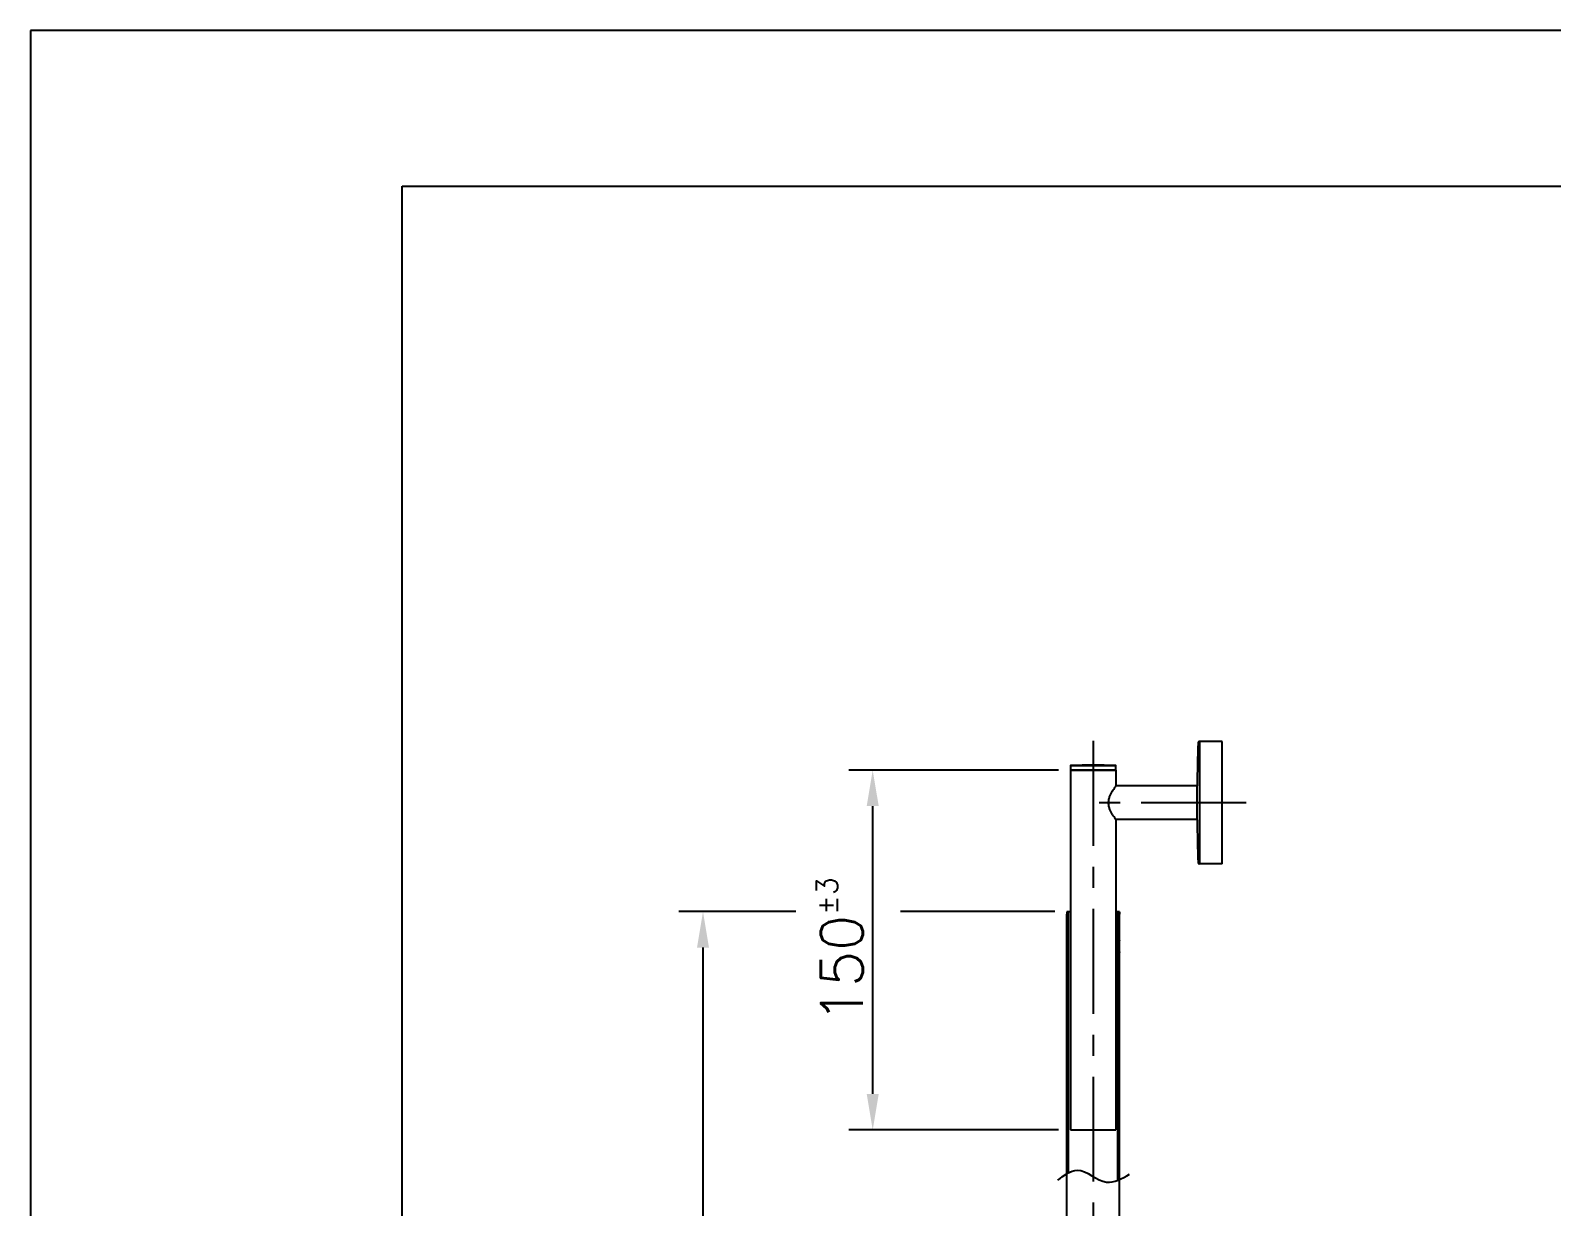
# Model space of a CAD drawing. Extents: x -4509 to -4089, y -1506 to -1209.
# Drawn here: x -4509 to -4382.2, y -1306.8 to -1208.8 of the extents above; entities that cross this region are included whole.
import ezdxf

# ---------------------------------------------------------------- set-up
doc = ezdxf.new("R2010")
doc.units = 0
doc.header["$LTSCALE"] = 7
doc.linetypes.add('CENTER', pattern=[2, 1.25, -0.25, 0.25, -0.25])
doc.layers.get('0').update_dxf_attribs({"color": 2, "linetype": 'CONTINUOUS'})
doc.layers.get('Defpoints').update_dxf_attribs({"linetype": 'CONTINUOUS'})
for name, color, linetype in [('0811-2_9_1_1DXF_CONTINUOUS_LINE', 7, 'CONTINUOUS'), ('0811-4_10_1_DXF_CONTINUOUS_LINE', 7, 'CONTINUOUS'), ('0811-6_35_1_DXF_CONTINUOUS_LINE', 7, 'CONTINUOUS'), ('0811-8_7_1_1DXF_CONTINUOUS_LINE', 7, 'CONTINUOUS'), ('0811-9_9_1_1DXF_CONTINUOUS_LINE', 7, 'CONTINUOUS'), ('0828-1_3_1_1DXF_CONTINUOUS_LINE', 7, 'CONTINUOUS'), ('CL', 1, 'CENTER'), ('DWG', 7, 'CONTINUOUS')]:
    doc.layers.add(name, color=color, linetype=linetype)
doc.styles.add('DD', font='romans', dxfattribs={"bigfont": 'GHS.shx'})
doc.dimstyles.new('CWC', dxfattribs={"dimscale": 0, "dimtxt": 3.5, "dimasz": 3, "dimexe": 2, "dimexo": 1, "dimgap": 1, "dimtad": 1, "dimdec": 4, "dimdsep": 46, "dimtxsty": 'DD', "dimcen": 3, "dimclrd": 2, "dimclre": 2, "dimclrt": 2, "dimadec": 3, "dimazin": 2, "dimtfac": 1, "dimtdec": 4, "dimtmove": 0, "dimatfit": 3, "dimfxl": 1, "dimtvp": 1, "dimtolj": 1, "dimtzin": 0, "dimlwd": -1, "dimlwe": -1, "dimarcsym": 0})
pattern_1 = [(45, (-741.7637, 858.425), (-0.6735192, 0.6735192), [])]

# ---------------------------------------------------------------- blocks, each defined once
blk = doc.blocks.new('BORDER')
for p, q in [((1, 1), (0, 1)), ((0, 1), (0, 0))]:
    blk.add_line(p, q)
blk = doc.blocks.new('*D11')
at = {"layer": 'Defpoints', "color": 0, "transparency": 16777216}
for p in [(-5077.68, -2379.25), (-5061.2, -2379.25), (-5061.2, -2409.25)]:
    blk.add_point(p, dxfattribs=at)
at = {"layer": 'DWG', "color": 2, "transparency": 16777216}
for p, q in [((-5062.2, -2379.25), (-5079.68, -2379.25)), ((-5077.68, -2406.25), (-5077.68, -2382.25)), ((-5062.2, -2409.25), (-5079.68, -2409.25))]:
    blk.add_line(p, q, dxfattribs=at)
for points in [[(-5078.18, -2382.25), (-5077.18, -2382.25), (-5077.68, -2379.25)], [(-5078.18, -2406.25), (-5077.18, -2406.25), (-5077.68, -2409.25)]]:
    blk.add_solid(points, dxfattribs=at)
at = {"layer": 'DWG', "color": 2, "transparency": 16777216, "insert": (-5080.43, -2394.25), "char_height": 3.5, "attachment_point": 5, "rotation": 90, "style": 'DD'}
blk.add_mtext('\\A1;150{\\H0.5x;\\S%%P3^ ;}', dxfattribs=at)
blk = doc.blocks.new('*D8')
at = {"layer": 'Defpoints', "color": 0, "transparency": 16777216}
for p in [(-5061.5, -2391.05), (-5091.83, -2505.25), (-5061.5, -2505.25)]:
    blk.add_point(p, dxfattribs=at)
at = {"layer": 'DWG', "color": 2, "transparency": 16777216}
for p, q in [((-5084.09, -2391.05), (-5093.83, -2391.05)), ((-5062.5, -2391.05), (-5075.36, -2391.05)), ((-5091.83, -2394.05), (-5091.83, -2502.25)), ((-5062.5, -2505.25), (-5093.83, -2505.25))]:
    blk.add_line(p, q, dxfattribs=at)
for points in [[(-5092.33, -2394.05), (-5091.33, -2394.05), (-5091.83, -2391.05)], [(-5092.33, -2502.25), (-5091.33, -2502.25), (-5091.83, -2505.25)]]:
    blk.add_solid(points, dxfattribs=at)
at = {"layer": 'DWG', "color": 2, "transparency": 16777216, "insert": (-5094.58, -2448.15), "char_height": 3.5, "attachment_point": 5, "rotation": 90, "style": 'DD'}
blk.add_mtext('\\A1;570{\\H0.5x;\\S%%P5^ ;}', dxfattribs=at)

msp = doc.modelspace()

# ---------------------------------------------------------------- hatches: boundary and pattern name
at = {"layer": 'DWG', "transparency": 33554687}
h = msp.add_hatch(dxfattribs=at)
h.set_pattern_fill('ANSI31', color=2, scale=0.3)
h.set_pattern_definition(pattern_1)
h.paths.add_polyline_path([(-4422.4866, -1282.2348), (-4422.6366, -1282.2348), (-4422.6366, -1282.4348), (-4422.6366, -1294.64032), (-4422.4866, -1294.64032)])
h = msp.add_hatch(dxfattribs=at)
h.set_pattern_fill('ANSI31', color=2, scale=0.3)
h.set_pattern_definition(pattern_1)
edge = h.paths.add_edge_path()
edge.add_spline(control_points=[(-4418.2366, -1285.6748), (-4418.2368, -1285.67398), (-4418.23987, -1285.66114), (-4418.24274, -1285.64824), (-4418.24539, -1285.63617)], knot_values=[0, 0, 0, 0, 0.064107827, 1, 1, 1, 1], degree=3, periodic=0)
edge.add_arc((-4415.33033, -1284.99639), 2.98444, 192.2368626, 192.5608339, ccw=False)
edge.add_arc((-4415.76728, -1285.09095), 2.53738, 191.8505547, 192.241476, ccw=False)
edge.add_arc((-4415.93891, -1285.12674), 2.36206, 191.2574564, 191.8558582, ccw=False)
edge.add_spline(control_points=[(-4418.25552, -1285.58785), (-4418.28726, -1285.42838), (-4418.31554, -1285.11984), (-4418.27616, -1284.81346), (-4418.24522, -1284.67264)], knot_values=[0, 0, 0, 0, 0.530036393, 1, 1, 1, 1], degree=3, periodic=0)
edge.add_arc((-4415.39722, -1285.29827), 2.9159, 167.2953089, 167.6104758, ccw=False)
edge.add_arc((-4416.1297, -1285.13255), 2.16491, 167.034846, 167.310315, ccw=False)
edge.add_line((-4418.23942, -1284.64683), (-4418.2366, -1284.6348))
edge.add_line((-4418.2366, -1284.6348), (-4418.2366, -1282.4348))
edge.add_line((-4418.2366, -1282.4348), (-4418.2366, -1282.2348))
edge.add_line((-4418.2366, -1282.2348), (-4418.3866, -1282.2348))
edge.add_line((-4418.3866, -1282.2348), (-4418.3866, -1288.19345))
edge.add_line((-4418.3866, -1288.19345), (-4418.2366, -1288.19345))
edge.add_line((-4418.2366, -1288.19345), (-4418.2366, -1285.6748))
h = msp.add_hatch(dxfattribs=at)
h.set_pattern_fill('ANSI31', color=2, scale=0.3)
h.set_pattern_definition(pattern_1)
h.paths.add_polyline_path([(-4418.2366, -1288.19345), (-4418.3866, -1288.19345), (-4418.3866, -1294.64032), (-4418.2366, -1294.64032)])
h = msp.add_hatch(dxfattribs=at)
h.set_pattern_fill('ANSI31', color=2, scale=0.3)
h.set_pattern_definition(pattern_1)
edge = h.paths.add_edge_path()
edge.add_line((-4422.4866, -1294.64032), (-4422.6366, -1294.64032))
edge.add_line((-4422.6366, -1294.64032), (-4422.6366, -1304.08312))
edge.add_spline(control_points=[(-4422.6366, -1304.08312), (-4422.58665, -1304.05262), (-4422.53666, -1304.02381), (-4422.4866, -1303.99704)], knot_values=[0.851039081, 0.851039081, 0.851039081, 0.851039081, 1.020258478, 1.020258478, 1.020258478, 1.020258478], degree=3, periodic=0)
edge.add_line((-4422.4866, -1303.99704), (-4422.4866, -1294.64032))
h = msp.add_hatch(dxfattribs=at)
h.set_pattern_fill('ANSI31', color=2, scale=0.3)
h.set_pattern_definition(pattern_1)
edge = h.paths.add_edge_path()
edge.add_line((-4418.2366, -1294.64032), (-4418.3866, -1294.64032))
edge.add_line((-4418.3866, -1294.64032), (-4418.3866, -1304.63983))
edge.add_spline(control_points=[(-4418.3866, -1304.63983), (-4418.33661, -1304.62011), (-4418.28661, -1304.59895), (-4418.2366, -1304.57659)], knot_values=[5.457975516, 5.457975516, 5.457975516, 5.457975516, 5.616455098, 5.616455098, 5.616455098, 5.616455098], degree=3, periodic=0)
edge.add_line((-4418.2366, -1304.57659), (-4418.2366, -1294.64032))

# ---------------------------------------------------------------- linework, layer by layer
at = {"color": 4}
for p, q in [((-4478.03764, -1221.75152), (-4100.03764, -1221.75152)), ((-4478.03764, -1495.75152), (-4478.03764, -1221.75152))]:
    msp.add_line(p, q, dxfattribs=at)
at = {"layer": '0811-2_9_1_1DXF_CONTINUOUS_LINE', "color": 2, "linetype": 'Continuous'}
msp.add_line((-4411.58581, -1268.0548), (-4411.58581, -1278.2548), dxfattribs=at)
at = {"layer": '0811-2_9_1_1DXF_CONTINUOUS_LINE', "color": 7, "linetype": 'Continuous'}
for p, q in [((-4409.682, -1268.0548), (-4411.58581, -1268.0548)), ((-4409.682, -1278.2548), (-4409.682, -1268.0548)), ((-4411.77425, -1274.5748), (-4411.77425, -1271.7348)), ((-4409.682, -1278.2548), (-4411.58581, -1278.2548))]:
    msp.add_line(p, q, dxfattribs=at)
for centre, radius, start, end in [((-4281.682, -1273.1548), 130.1, 177.7957725, 179.3746224), ((-4411.58581, -1268.1548), 0.1, 90, 177.7957725), ((-4281.682, -1273.1548), 130.1, 180.6253776, 182.2042275), ((-4411.58581, -1278.1548), 0.1, 182.2042275, 270)]:
    msp.add_arc(centre, radius, start, end, dxfattribs=at)
at = {"layer": '0811-4_10_1_DXF_CONTINUOUS_LINE', "color": 7, "linetype": 'Continuous'}
for p, q in [((-4418.53935, -1271.75854), (-4418.5366, -1271.7548)), ((-4411.77425, -1271.7548), (-4418.5366, -1271.7548)), ((-4418.5366, -1274.5548), (-4418.53933, -1274.55109)), ((-4411.77425, -1274.5548), (-4418.5366, -1274.5548))]:
    msp.add_line(p, q, dxfattribs=at)
for points, knots in [([(-4418.81593, -1272.16659), (-4418.78394, -1272.11413), (-4418.69527, -1271.97569), (-4418.60035, -1271.84142), (-4418.53934, -1271.75853)], [0, 0, 0, 0, 0.373804526, 1, 1, 1, 1]), ([(-4419.15207, -1273.1548), (-4419.15207, -1273.10673), (-4419.14665, -1273.01097), (-4419.11582, -1272.82546), (-4419.04719, -1272.60903), (-4418.93837, -1272.37627), (-4418.85665, -1272.23338), (-4418.81593, -1272.16659)], [0, 0, 0, 0, 0.136491532, 0.271601468, 0.533063304, 0.77789991, 1, 1, 1, 1]), ([(-4418.81593, -1274.14302), (-4418.85665, -1274.07622), (-4418.93837, -1273.93334), (-4419.04719, -1273.70057), (-4419.11582, -1273.48414), (-4419.14665, -1273.29863), (-4419.15207, -1273.20288), (-4419.15207, -1273.1548)], [0, 0, 0, 0, 0.222100017, 0.466936272, 0.728398238, 0.863508398, 1, 1, 1, 1]), ([(-4418.53933, -1274.55109), (-4418.54974, -1274.53695), (-4418.64669, -1274.40427), (-4418.73951, -1274.26834), (-4418.81593, -1274.14302)], [0, 0, 0, 0, 0.106830024, 1, 1, 1, 1])]:
    msp.add_open_spline(points, degree=3, knots=knots, dxfattribs=at)
at = {"layer": '0811-6_35_1_DXF_CONTINUOUS_LINE', "color": 7, "linetype": 'Continuous'}
for p, q in [((-4422.3366, -1270.08131), (-4422.3366, -1270.4348)), ((-4420.4366, -1269.9948), (-4422.2976, -1270.04133)), ((-4418.5756, -1270.04133), (-4420.4366, -1269.9948)), ((-4418.5366, -1270.4348), (-4418.5366, -1270.08131))]:
    msp.add_line(p, q, dxfattribs=at)
at = {"layer": '0811-6_35_1_DXF_CONTINUOUS_LINE', "color": 2, "linetype": 'Continuous'}
for p, q in [((-4418.5366, -1270.08131), (-4422.3366, -1270.08131)), ((-4422.3366, -1270.4348), (-4418.5366, -1270.4348))]:
    msp.add_line(p, q, dxfattribs=at)
at = {"layer": '0811-6_35_1_DXF_CONTINUOUS_LINE', "color": 7, "linetype": 'Continuous'}
for centre, start, end in [((-4422.2966, -1270.08131), 91.4320962, 180), ((-4418.5766, -1270.08131), 0, 88.5679038)]:
    msp.add_arc(centre, 0.04, start, end, dxfattribs=at)
at = {"layer": '0811-8_7_1_1DXF_CONTINUOUS_LINE', "color": 7, "linetype": 'Continuous'}
for p, q in [((-4422.3366, -1270.4348), (-4422.3366, -1300.4348)), ((-4418.5366, -1270.4348), (-4418.5366, -1271.7548)), ((-4418.5366, -1274.5548), (-4418.5366, -1300.4348)), ((-4422.3366, -1300.4348), (-4418.5366, -1300.4348))]:
    msp.add_line(p, q, dxfattribs=at)
at = {"layer": '0811-8_7_1_1DXF_CONTINUOUS_LINE', "color": 2, "linetype": 'Continuous'}
msp.add_line((-4418.5366, -1270.4348), (-4422.3366, -1270.4348), dxfattribs=at)
msp.add_spline([(-4423.38753, -1304.62887), (-4421.76596, -1303.78877), (-4419.3236, -1304.78889), (-4417.40173, -1304.12881)], degree=3, dxfattribs=at)
at = {"layer": '0811-9_9_1_1DXF_CONTINUOUS_LINE', "color": 7, "linetype": 'Continuous'}
for p, q in [((-4422.6366, -1313.75417), (-4422.6366, -1282.4348)), ((-4422.4866, -1303.99704), (-4422.4866, -1282.2348)), ((-4418.3866, -1304.63983), (-4418.3866, -1282.2348)), ((-4418.2366, -1284.6348), (-4418.2366, -1282.4348)), ((-4418.23942, -1284.64683), (-4418.2366, -1284.6348)), ((-4418.2366, -1313.75418), (-4418.2366, -1284.6348))]:
    msp.add_line(p, q, dxfattribs=at)
msp.add_lwpolyline([(-4418.24, -1284.64779), (-4418.23925, -1284.64423), (-4418.2366, -1284.6348)], dxfattribs=at)
for centre, radius, start, end in [((-4416.1297, -1285.13255), 2.16491, 167.034846, 167.1937869), ((-4415.93891, -1285.12674), 2.36206, 191.2574565, 191.7023383), ((-4415.76728, -1285.09095), 2.53738, 191.7076422, 192.2414735), ((-4415.33033, -1284.99639), 2.98444, 192.2368605, 192.378692), ((-4415.39722, -1285.29827), 2.9159, 167.2087928, 167.6104758)]:
    msp.add_arc(centre, radius, start, end, dxfattribs=at)
for points, knots in [([(-4418.25552, -1285.58785), (-4418.28726, -1285.42838), (-4418.31554, -1285.11984), (-4418.27616, -1284.81346), (-4418.24522, -1284.67264)], [0, 0, 0, 0, 0.530036393, 1, 1, 1, 1]), ([(-4418.2366, -1285.6748), (-4418.2368, -1285.67398), (-4418.23987, -1285.66114), (-4418.24274, -1285.64824), (-4418.24539, -1285.63617)], [0, 0, 0, 0, 0.064107827, 1, 1, 1, 1])]:
    msp.add_open_spline(points, degree=3, knots=knots, dxfattribs=at)
at = {"layer": '0828-1_3_1_1DXF_CONTINUOUS_LINE', "color": 7, "linetype": 'Continuous'}
for p, q in [((-4422.6366, -1282.2348), (-4422.6366, -1282.4348)), ((-4422.3366, -1282.2348), (-4422.6366, -1282.2348)), ((-4418.2366, -1282.2348), (-4418.5366, -1282.2348)), ((-4418.2366, -1282.2348), (-4418.2366, -1282.4348))]:
    msp.add_line(p, q, dxfattribs=at)
at = {"layer": 'CL'}
for p, q in [((-4420.4366, -1267.9948), (-4420.4366, -1398.8748)), ((-4407.682, -1273.1548), (-4421.15207, -1273.1548))]:
    msp.add_line(p, q, dxfattribs=at)

# ---------------------------------------------------------------- block references
at = {"xscale": 420, "yscale": 297, "zscale": 420}
msp.add_blockref('BORDER', (-4509.03764, -1505.75152), dxfattribs=at)

# ---------------------------------------------------------------- dimensions: what is measured, and where the dimension line sits
at = {"layer": 'DWG'}
dim = msp.add_linear_dim(base=(-4438.81436, -1270.4348), p1=(-4422.3366, -1300.4348), p2=(-4422.3366, -1270.4348), angle=90, text='150{\\H0.5x;\\S%%P3^ ;}', dimstyle='CWC', override={"dimscale": 1}, dxfattribs=at)
dim.commit()
dim.dimension.update_dxf_attribs({"geometry": '*D11', "text_midpoint": (-4438.81436, -1285.4348), "dimtype": 128, "insert": (638.86273, 1108.81904)})
dim = msp.add_linear_dim(base=(-4452.96708, -1396.4348), p1=(-4422.6366, -1282.2348), p2=(-4422.6366, -1396.4348), angle=90, text='570{\\H0.5x;\\S%%P5^ ;}', dimstyle='CWC', override={"dimscale": 1}, dxfattribs=at)
dim.commit()
dim.dimension.update_dxf_attribs({"geometry": '*D8', "text_midpoint": (-4455.71708, -1339.3348), "insert": (638.86273, 1108.81904)})

doc.saveas('drawing.dxf')
